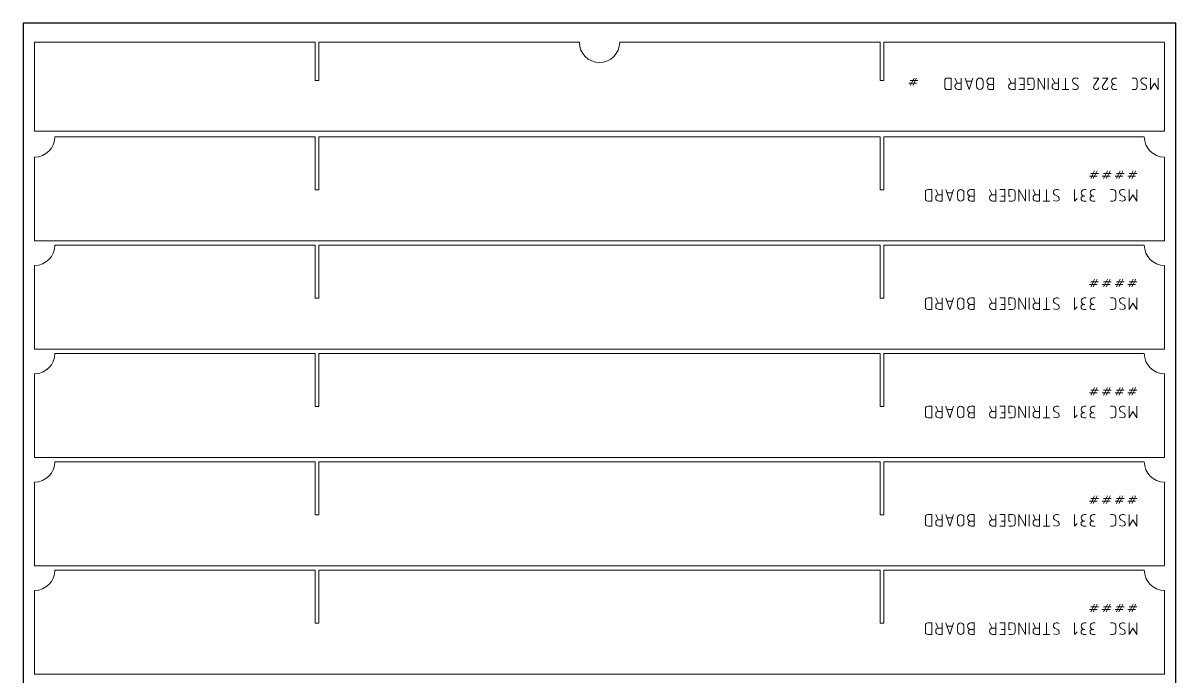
# Model space of a CAD drawing. Header units: millimetres. Extents: x 352 to 5752, y 371 to 2371.
# Drawn here: x 352 to 1352, y 1804 to 2371 of the extents above; entities that cross this region are included whole.
import ezdxf

# ---------------------------------------------------------------- set-up
doc = ezdxf.new("R2010")
doc.units = ezdxf.units.MM
doc.layers.add('IV_MARK_SURFACE', color=2, linetype='Continuous', lineweight=5)
doc.layers.add('IV_OUTER_PROFILE', color=7, linetype='Continuous', lineweight=5)

msp = doc.modelspace()

# ---------------------------------------------------------------- linework, layer by layer
msp.add_lwpolyline([(352.5, 371.2), (1352.5, 371.2), (1352.5, 2371.2), (352.5, 2371.2)], close=True)
at = {"layer": 'IV_MARK_SURFACE'}
for p, q in [((1122, 2321.3), (1124.2, 2321.3)), ((1123.1, 2319.1), (1124.2, 2321.3)), ((1124.2, 2321.3), (1125.3, 2323.5)), ((1124.2, 2321.3), (1126.4, 2321.3)), ((1126.4, 2321.3), (1125.3, 2319.1)), ((1127.5, 2323.5), (1126.4, 2321.3)), ((1126.4, 2321.3), (1128.6, 2321.3)), ((1151.9, 2321.3), (1151.9, 2315.7)), ((1157.5, 2323.5), (1154.1, 2323.5)), ((1157.5, 2313.5), (1157.5, 2323.5)), ((1163, 2319.1), (1160.8, 2323.5)), ((1166.3, 2323.5), (1166.3, 2319.1)), ((1169.7, 2323.5), (1173, 2313.5)), ((1175.2, 2320.7), (1170.8, 2320.7)), ((1173, 2313.5), (1176.3, 2323.5)), ((1179.6, 2320.7), (1179.6, 2316.3)), ((1185.2, 2316.3), (1185.2, 2320.7)), ((1191.3, 2323.5), (1194.1, 2323.5)), ((1194.1, 2323.5), (1194.1, 2318)), ((1209.6, 2319.1), (1207.4, 2323.5)), ((1212.9, 2323.5), (1212.9, 2319.1)), ((1216.2, 2323.5), (1220.7, 2323.5)), ((1220.7, 2323.5), (1220.7, 2318)), ((1227.3, 2323.5), (1224, 2323.5)), ((1224, 2323.5), (1224, 2318)), ((1229.5, 2315.7), (1229.5, 2321.3)), ((1238.4, 2313.5), (1232.9, 2323.5)), ((1232.9, 2323.5), (1232.9, 2313.5)), ((1238.4, 2323.5), (1238.4, 2313.5)), ((1241.7, 2323.5), (1241.7, 2313.5)), ((1247.3, 2319.1), (1245.1, 2323.5)), ((1250.6, 2323.5), (1250.6, 2319.1)), ((1256.7, 2323.5), (1256.7, 2313.5)), ((1281.1, 2323.5), (1285.5, 2323.5)), ((1285.5, 2323.5), (1281.7, 2317.4)), ((1288.9, 2323.5), (1293.3, 2323.5)), ((1293.3, 2323.5), (1289.4, 2317.4)), ((1301.1, 2323.5), (1299.4, 2323.5)), ((1314.4, 2323.5), (1316.6, 2323.5)), ((1318.8, 2321.3), (1318.8, 2315.7)), ((1330.4, 2313.5), (1330.4, 2323.5)), ((1337.1, 2323.5), (1337.1, 2313.5)), ((1123.1, 2319.1), (1120.9, 2319.1)), ((1122, 2316.9), (1123.1, 2319.1)), ((1125.3, 2319.1), (1123.1, 2319.1)), ((1125.3, 2319.1), (1124.2, 2316.9)), ((1127.5, 2319.1), (1125.3, 2319.1)), ((1154.1, 2313.5), (1157.5, 2313.5)), ((1163.6, 2319.1), (1166.3, 2319.1)), ((1166.3, 2313.5), (1163.6, 2313.5)), ((1166.3, 2319.1), (1166.3, 2313.5)), ((1191.3, 2318), (1194.1, 2318)), ((1194.1, 2313.5), (1191.3, 2313.5)), ((1194.1, 2318), (1194.1, 2313.5)), ((1210.1, 2319.1), (1212.9, 2319.1)), ((1212.9, 2313.5), (1210.1, 2313.5)), ((1212.9, 2319.1), (1212.9, 2313.5)), ((1220.7, 2313.5), (1216.2, 2313.5)), ((1220.7, 2318), (1217.3, 2318)), ((1220.7, 2318), (1220.7, 2313.5)), ((1224, 2318), (1225.7, 2318)), ((1224, 2313.5), (1227.3, 2313.5)), ((1247.8, 2319.1), (1250.6, 2319.1)), ((1250.6, 2313.5), (1247.8, 2313.5)), ((1250.6, 2319.1), (1250.6, 2313.5)), ((1256.7, 2313.5), (1253.9, 2313.5)), ((1259.5, 2313.5), (1256.7, 2313.5)), ((1263.9, 2319.1), (1266.7, 2317.4)), ((1298.8, 2313.5), (1301.1, 2313.5)), ((1299.4, 2318), (1299.9, 2318)), ((1316.6, 2313.5), (1314.4, 2313.5)), ((1323.2, 2319.1), (1326, 2317.4)), ((1333.8, 2319.1), (1330.4, 2313.5)), ((1337.1, 2313.5), (1333.8, 2319.1)), ((1278.6, 2240.7), (1280.8, 2240.7)), ((1279.7, 2238.4), (1280.8, 2240.7)), ((1280.8, 2240.7), (1281.9, 2242.9)), ((1280.8, 2240.7), (1283, 2240.7)), ((1283, 2240.7), (1281.9, 2238.4)), ((1284.2, 2242.9), (1283, 2240.7)), ((1283, 2240.7), (1285.3, 2240.7)), ((1289.7, 2240.7), (1291.9, 2240.7)), ((1290.8, 2238.4), (1291.9, 2240.7)), ((1291.9, 2240.7), (1293, 2242.9)), ((1291.9, 2240.7), (1294.2, 2240.7)), ((1294.2, 2240.7), (1293, 2238.4)), ((1295.3, 2242.9), (1294.2, 2240.7)), ((1294.2, 2240.7), (1296.4, 2240.7)), ((1300.8, 2240.7), (1303, 2240.7)), ((1301.9, 2238.4), (1303, 2240.7)), ((1303, 2240.7), (1304.2, 2242.9)), ((1303, 2240.7), (1305.3, 2240.7)), ((1305.3, 2240.7), (1304.2, 2238.4)), ((1306.4, 2242.9), (1305.3, 2240.7)), ((1305.3, 2240.7), (1307.5, 2240.7)), ((1311.9, 2240.7), (1314.2, 2240.7)), ((1313, 2238.4), (1314.2, 2240.7)), ((1314.2, 2240.7), (1315.3, 2242.9)), ((1314.2, 2240.7), (1316.4, 2240.7)), ((1316.4, 2240.7), (1315.3, 2238.4)), ((1317.5, 2242.9), (1316.4, 2240.7)), ((1316.4, 2240.7), (1318.6, 2240.7)), ((1279.7, 2238.4), (1277.5, 2238.4)), ((1278.6, 2236.2), (1279.7, 2238.4)), ((1281.9, 2238.4), (1279.7, 2238.4)), ((1281.9, 2238.4), (1280.8, 2236.2)), ((1284.2, 2238.4), (1281.9, 2238.4)), ((1290.8, 2238.4), (1288.6, 2238.4)), ((1289.7, 2236.2), (1290.8, 2238.4)), ((1293, 2238.4), (1290.8, 2238.4)), ((1293, 2238.4), (1291.9, 2236.2)), ((1295.3, 2238.4), (1293, 2238.4)), ((1301.9, 2238.4), (1299.7, 2238.4)), ((1300.8, 2236.2), (1301.9, 2238.4)), ((1304.2, 2238.4), (1301.9, 2238.4)), ((1304.2, 2238.4), (1303, 2236.2)), ((1306.4, 2238.4), (1304.2, 2238.4)), ((1313, 2238.4), (1310.8, 2238.4)), ((1311.9, 2236.2), (1313, 2238.4)), ((1315.3, 2238.4), (1313, 2238.4)), ((1315.3, 2238.4), (1314.2, 2236.2)), ((1317.5, 2238.4), (1315.3, 2238.4)), ((1135.2, 2224.5), (1135.2, 2218.9)), ((1140.8, 2226.7), (1137.4, 2226.7)), ((1140.8, 2216.7), (1140.8, 2226.7)), ((1146.3, 2222.2), (1144.1, 2226.7)), ((1146.9, 2222.2), (1149.6, 2222.2)), ((1149.6, 2226.7), (1149.6, 2222.2)), ((1149.6, 2222.2), (1149.6, 2216.7)), ((1153, 2226.7), (1156.3, 2216.7)), ((1158.5, 2223.9), (1154.1, 2223.9)), ((1156.3, 2216.7), (1159.6, 2226.7)), ((1163, 2223.9), (1163, 2219.5)), ((1168.5, 2219.5), (1168.5, 2223.9)), ((1174.6, 2226.7), (1177.4, 2226.7)), ((1174.6, 2221.1), (1177.4, 2221.1)), ((1177.4, 2226.7), (1177.4, 2221.1)), ((1177.4, 2221.1), (1177.4, 2216.7)), ((1193, 2222.2), (1190.8, 2226.7)), ((1193.5, 2222.2), (1196.3, 2222.2)), ((1196.3, 2226.7), (1196.3, 2222.2)), ((1196.3, 2222.2), (1196.3, 2216.7)), ((1199.6, 2226.7), (1204.1, 2226.7)), ((1204.1, 2221.1), (1200.8, 2221.1)), ((1204.1, 2226.7), (1204.1, 2221.1)), ((1204.1, 2221.1), (1204.1, 2216.7)), ((1210.8, 2226.7), (1207.4, 2226.7)), ((1207.4, 2226.7), (1207.4, 2221.1)), ((1207.4, 2221.1), (1209.1, 2221.1)), ((1213, 2218.9), (1213, 2224.5)), ((1221.9, 2216.7), (1216.3, 2226.7)), ((1216.3, 2226.7), (1216.3, 2216.7)), ((1221.9, 2226.7), (1221.9, 2216.7)), ((1225.2, 2226.7), (1225.2, 2216.7)), ((1230.8, 2222.2), (1228.5, 2226.7)), ((1231.3, 2222.2), (1234.1, 2222.2)), ((1234.1, 2226.7), (1234.1, 2222.2)), ((1234.1, 2222.2), (1234.1, 2216.7)), ((1240.2, 2226.7), (1240.2, 2216.7)), ((1247.4, 2222.2), (1250.2, 2220.6)), ((1264.6, 2216.7), (1264.6, 2226.7)), ((1274.6, 2226.7), (1273, 2226.7)), ((1273, 2221.1), (1273.5, 2221.1)), ((1282.4, 2226.7), (1280.8, 2226.7)), ((1280.8, 2221.1), (1281.3, 2221.1)), ((1295.8, 2226.7), (1298, 2226.7)), ((1300.2, 2224.5), (1300.2, 2218.9)), ((1304.6, 2222.2), (1307.4, 2220.6)), ((1311.9, 2216.7), (1311.9, 2226.7)), ((1315.2, 2222.2), (1311.9, 2216.7)), ((1318.5, 2216.7), (1315.2, 2222.2)), ((1318.5, 2226.7), (1318.5, 2216.7)), ((1137.4, 2216.7), (1140.8, 2216.7)), ((1149.6, 2216.7), (1146.9, 2216.7)), ((1177.4, 2216.7), (1174.6, 2216.7)), ((1196.3, 2216.7), (1193.5, 2216.7)), ((1204.1, 2216.7), (1199.6, 2216.7)), ((1207.4, 2216.7), (1210.8, 2216.7)), ((1234.1, 2216.7), (1231.3, 2216.7)), ((1240.2, 2216.7), (1237.4, 2216.7)), ((1243, 2216.7), (1240.2, 2216.7)), ((1266.9, 2218.9), (1264.6, 2216.7)), ((1272.4, 2216.7), (1274.6, 2216.7)), ((1280.2, 2216.7), (1282.4, 2216.7)), ((1298, 2216.7), (1295.8, 2216.7)), ((1279.7, 2144.4), (1277.5, 2144.4)), ((1278.6, 2146.7), (1280.8, 2146.7)), ((1278.6, 2142.2), (1279.7, 2144.4)), ((1279.7, 2144.4), (1280.8, 2146.7)), ((1281.9, 2144.4), (1279.7, 2144.4)), ((1280.8, 2146.7), (1281.9, 2148.9)), ((1280.8, 2146.7), (1283, 2146.7)), ((1281.9, 2144.4), (1280.8, 2142.2)), ((1283, 2146.7), (1281.9, 2144.4)), ((1284.2, 2144.4), (1281.9, 2144.4)), ((1284.2, 2148.9), (1283, 2146.7)), ((1283, 2146.7), (1285.3, 2146.7)), ((1290.8, 2144.4), (1288.6, 2144.4)), ((1289.7, 2146.7), (1291.9, 2146.7)), ((1289.7, 2142.2), (1290.8, 2144.4)), ((1290.8, 2144.4), (1291.9, 2146.7)), ((1293, 2144.4), (1290.8, 2144.4)), ((1291.9, 2146.7), (1293, 2148.9)), ((1291.9, 2146.7), (1294.2, 2146.7)), ((1293, 2144.4), (1291.9, 2142.2)), ((1294.2, 2146.7), (1293, 2144.4)), ((1295.3, 2144.4), (1293, 2144.4)), ((1295.3, 2148.9), (1294.2, 2146.7)), ((1294.2, 2146.7), (1296.4, 2146.7)), ((1301.9, 2144.4), (1299.7, 2144.4)), ((1300.8, 2146.7), (1303, 2146.7)), ((1300.8, 2142.2), (1301.9, 2144.4)), ((1301.9, 2144.4), (1303, 2146.7)), ((1304.2, 2144.4), (1301.9, 2144.4)), ((1303, 2146.7), (1304.2, 2148.9)), ((1303, 2146.7), (1305.3, 2146.7)), ((1304.2, 2144.4), (1303, 2142.2)), ((1305.3, 2146.7), (1304.2, 2144.4)), ((1306.4, 2144.4), (1304.2, 2144.4)), ((1306.4, 2148.9), (1305.3, 2146.7)), ((1305.3, 2146.7), (1307.5, 2146.7)), ((1313, 2144.4), (1310.8, 2144.4)), ((1311.9, 2146.7), (1314.2, 2146.7)), ((1311.9, 2142.2), (1313, 2144.4)), ((1313, 2144.4), (1314.2, 2146.7)), ((1315.3, 2144.4), (1313, 2144.4)), ((1314.2, 2146.7), (1315.3, 2148.9)), ((1314.2, 2146.7), (1316.4, 2146.7)), ((1315.3, 2144.4), (1314.2, 2142.2)), ((1316.4, 2146.7), (1315.3, 2144.4)), ((1317.5, 2144.4), (1315.3, 2144.4)), ((1317.5, 2148.9), (1316.4, 2146.7)), ((1316.4, 2146.7), (1318.6, 2146.7)), ((1135.2, 2130.5), (1135.2, 2124.9)), ((1140.8, 2132.7), (1137.4, 2132.7)), ((1140.8, 2122.7), (1140.8, 2132.7)), ((1146.3, 2128.2), (1144.1, 2132.7)), ((1149.6, 2132.7), (1149.6, 2128.2)), ((1153, 2132.7), (1156.3, 2122.7)), ((1156.3, 2122.7), (1159.6, 2132.7)), ((1174.6, 2132.7), (1177.4, 2132.7)), ((1177.4, 2132.7), (1177.4, 2127.1)), ((1193, 2128.2), (1190.8, 2132.7)), ((1196.3, 2132.7), (1196.3, 2128.2)), ((1199.6, 2132.7), (1204.1, 2132.7)), ((1204.1, 2132.7), (1204.1, 2127.1)), ((1210.8, 2132.7), (1207.4, 2132.7)), ((1207.4, 2132.7), (1207.4, 2127.1)), ((1213, 2124.9), (1213, 2130.5)), ((1221.9, 2122.7), (1216.3, 2132.7)), ((1216.3, 2132.7), (1216.3, 2122.7)), ((1221.9, 2132.7), (1221.9, 2122.7)), ((1225.2, 2132.7), (1225.2, 2122.7)), ((1230.8, 2128.2), (1228.5, 2132.7)), ((1234.1, 2132.7), (1234.1, 2128.2)), ((1240.2, 2132.7), (1240.2, 2122.7)), ((1264.6, 2122.7), (1264.6, 2132.7)), ((1274.6, 2132.7), (1273, 2132.7)), ((1282.4, 2132.7), (1280.8, 2132.7)), ((1295.8, 2132.7), (1298, 2132.7)), ((1300.2, 2130.5), (1300.2, 2124.9)), ((1311.9, 2122.7), (1311.9, 2132.7)), ((1318.5, 2132.7), (1318.5, 2122.7)), ((1137.4, 2122.7), (1140.8, 2122.7)), ((1146.9, 2128.2), (1149.6, 2128.2)), ((1149.6, 2122.7), (1146.9, 2122.7)), ((1149.6, 2128.2), (1149.6, 2122.7)), ((1158.5, 2129.9), (1154.1, 2129.9)), ((1163, 2129.9), (1163, 2125.5)), ((1168.5, 2125.5), (1168.5, 2129.9)), ((1174.6, 2127.1), (1177.4, 2127.1)), ((1177.4, 2122.7), (1174.6, 2122.7)), ((1177.4, 2127.1), (1177.4, 2122.7)), ((1193.5, 2128.2), (1196.3, 2128.2)), ((1196.3, 2122.7), (1193.5, 2122.7)), ((1196.3, 2128.2), (1196.3, 2122.7)), ((1204.1, 2122.7), (1199.6, 2122.7)), ((1204.1, 2127.1), (1200.8, 2127.1)), ((1204.1, 2127.1), (1204.1, 2122.7)), ((1207.4, 2127.1), (1209.1, 2127.1)), ((1207.4, 2122.7), (1210.8, 2122.7)), ((1231.3, 2128.2), (1234.1, 2128.2)), ((1234.1, 2122.7), (1231.3, 2122.7)), ((1234.1, 2128.2), (1234.1, 2122.7)), ((1240.2, 2122.7), (1237.4, 2122.7)), ((1243, 2122.7), (1240.2, 2122.7)), ((1247.4, 2128.2), (1250.2, 2126.6)), ((1266.9, 2124.9), (1264.6, 2122.7)), ((1272.4, 2122.7), (1274.6, 2122.7)), ((1273, 2127.1), (1273.5, 2127.1)), ((1280.2, 2122.7), (1282.4, 2122.7)), ((1280.8, 2127.1), (1281.3, 2127.1)), ((1298, 2122.7), (1295.8, 2122.7)), ((1304.6, 2128.2), (1307.4, 2126.6)), ((1315.2, 2128.2), (1311.9, 2122.7)), ((1318.5, 2122.7), (1315.2, 2128.2)), ((1279.7, 2050.4), (1277.5, 2050.4)), ((1278.6, 2052.7), (1280.8, 2052.7)), ((1278.6, 2048.2), (1279.7, 2050.4)), ((1279.7, 2050.4), (1280.8, 2052.7)), ((1281.9, 2050.4), (1279.7, 2050.4)), ((1280.8, 2052.7), (1281.9, 2054.9)), ((1280.8, 2052.7), (1283, 2052.7)), ((1281.9, 2050.4), (1280.8, 2048.2)), ((1283, 2052.7), (1281.9, 2050.4)), ((1284.2, 2050.4), (1281.9, 2050.4)), ((1284.2, 2054.9), (1283, 2052.7)), ((1283, 2052.7), (1285.3, 2052.7)), ((1290.8, 2050.4), (1288.6, 2050.4)), ((1289.7, 2052.7), (1291.9, 2052.7)), ((1289.7, 2048.2), (1290.8, 2050.4)), ((1290.8, 2050.4), (1291.9, 2052.7)), ((1293, 2050.4), (1290.8, 2050.4)), ((1291.9, 2052.7), (1293, 2054.9)), ((1291.9, 2052.7), (1294.2, 2052.7)), ((1293, 2050.4), (1291.9, 2048.2)), ((1294.2, 2052.7), (1293, 2050.4)), ((1295.3, 2050.4), (1293, 2050.4)), ((1295.3, 2054.9), (1294.2, 2052.7)), ((1294.2, 2052.7), (1296.4, 2052.7)), ((1301.9, 2050.4), (1299.7, 2050.4)), ((1300.8, 2052.7), (1303, 2052.7)), ((1300.8, 2048.2), (1301.9, 2050.4)), ((1301.9, 2050.4), (1303, 2052.7)), ((1304.2, 2050.4), (1301.9, 2050.4)), ((1303, 2052.7), (1304.2, 2054.9)), ((1303, 2052.7), (1305.3, 2052.7)), ((1304.2, 2050.4), (1303, 2048.2)), ((1305.3, 2052.7), (1304.2, 2050.4)), ((1306.4, 2050.4), (1304.2, 2050.4)), ((1306.4, 2054.9), (1305.3, 2052.7)), ((1305.3, 2052.7), (1307.5, 2052.7)), ((1313, 2050.4), (1310.8, 2050.4)), ((1311.9, 2052.7), (1314.2, 2052.7)), ((1311.9, 2048.2), (1313, 2050.4)), ((1313, 2050.4), (1314.2, 2052.7)), ((1315.3, 2050.4), (1313, 2050.4)), ((1314.2, 2052.7), (1315.3, 2054.9)), ((1314.2, 2052.7), (1316.4, 2052.7)), ((1315.3, 2050.4), (1314.2, 2048.2)), ((1316.4, 2052.7), (1315.3, 2050.4)), ((1317.5, 2050.4), (1315.3, 2050.4)), ((1317.5, 2054.9), (1316.4, 2052.7)), ((1316.4, 2052.7), (1318.6, 2052.7)), ((1135.2, 2036.5), (1135.2, 2030.9)), ((1140.8, 2038.7), (1137.4, 2038.7)), ((1140.8, 2028.7), (1140.8, 2038.7)), ((1146.3, 2034.2), (1144.1, 2038.7)), ((1146.9, 2034.2), (1149.6, 2034.2)), ((1149.6, 2038.7), (1149.6, 2034.2)), ((1149.6, 2034.2), (1149.6, 2028.7)), ((1153, 2038.7), (1156.3, 2028.7)), ((1158.5, 2035.9), (1154.1, 2035.9)), ((1156.3, 2028.7), (1159.6, 2038.7)), ((1163, 2035.9), (1163, 2031.5)), ((1168.5, 2031.5), (1168.5, 2035.9)), ((1174.6, 2038.7), (1177.4, 2038.7)), ((1174.6, 2033.1), (1177.4, 2033.1)), ((1177.4, 2038.7), (1177.4, 2033.1)), ((1177.4, 2033.1), (1177.4, 2028.7)), ((1193, 2034.2), (1190.8, 2038.7)), ((1193.5, 2034.2), (1196.3, 2034.2)), ((1196.3, 2038.7), (1196.3, 2034.2)), ((1196.3, 2034.2), (1196.3, 2028.7)), ((1199.6, 2038.7), (1204.1, 2038.7)), ((1204.1, 2033.1), (1200.8, 2033.1)), ((1204.1, 2038.7), (1204.1, 2033.1)), ((1204.1, 2033.1), (1204.1, 2028.7)), ((1210.8, 2038.7), (1207.4, 2038.7)), ((1207.4, 2038.7), (1207.4, 2033.1)), ((1207.4, 2033.1), (1209.1, 2033.1)), ((1213, 2030.9), (1213, 2036.5)), ((1221.9, 2028.7), (1216.3, 2038.7)), ((1216.3, 2038.7), (1216.3, 2028.7)), ((1221.9, 2038.7), (1221.9, 2028.7)), ((1225.2, 2038.7), (1225.2, 2028.7)), ((1230.8, 2034.2), (1228.5, 2038.7)), ((1231.3, 2034.2), (1234.1, 2034.2)), ((1234.1, 2038.7), (1234.1, 2034.2)), ((1234.1, 2034.2), (1234.1, 2028.7)), ((1240.2, 2038.7), (1240.2, 2028.7)), ((1247.4, 2034.2), (1250.2, 2032.6)), ((1264.6, 2028.7), (1264.6, 2038.7)), ((1266.9, 2030.9), (1264.6, 2028.7)), ((1274.6, 2038.7), (1273, 2038.7)), ((1273, 2033.1), (1273.5, 2033.1)), ((1282.4, 2038.7), (1280.8, 2038.7)), ((1280.8, 2033.1), (1281.3, 2033.1)), ((1295.8, 2038.7), (1298, 2038.7)), ((1300.2, 2036.5), (1300.2, 2030.9)), ((1304.6, 2034.2), (1307.4, 2032.6)), ((1311.9, 2028.7), (1311.9, 2038.7)), ((1315.2, 2034.2), (1311.9, 2028.7)), ((1318.5, 2028.7), (1315.2, 2034.2)), ((1318.5, 2038.7), (1318.5, 2028.7)), ((1137.4, 2028.7), (1140.8, 2028.7)), ((1149.6, 2028.7), (1146.9, 2028.7)), ((1177.4, 2028.7), (1174.6, 2028.7)), ((1196.3, 2028.7), (1193.5, 2028.7)), ((1204.1, 2028.7), (1199.6, 2028.7)), ((1207.4, 2028.7), (1210.8, 2028.7)), ((1234.1, 2028.7), (1231.3, 2028.7)), ((1240.2, 2028.7), (1237.4, 2028.7)), ((1243, 2028.7), (1240.2, 2028.7)), ((1272.4, 2028.7), (1274.6, 2028.7)), ((1280.2, 2028.7), (1282.4, 2028.7)), ((1298, 2028.7), (1295.8, 2028.7)), ((1280.8, 1958.7), (1281.9, 1960.9)), ((1284.2, 1960.9), (1283, 1958.7)), ((1291.9, 1958.7), (1293, 1960.9)), ((1295.3, 1960.9), (1294.2, 1958.7)), ((1303, 1958.7), (1304.2, 1960.9)), ((1306.4, 1960.9), (1305.3, 1958.7)), ((1314.2, 1958.7), (1315.3, 1960.9)), ((1317.5, 1960.9), (1316.4, 1958.7)), ((1279.7, 1956.4), (1277.5, 1956.4)), ((1278.6, 1958.7), (1280.8, 1958.7)), ((1278.6, 1954.2), (1279.7, 1956.4)), ((1279.7, 1956.4), (1280.8, 1958.7)), ((1281.9, 1956.4), (1279.7, 1956.4)), ((1280.8, 1958.7), (1283, 1958.7)), ((1281.9, 1956.4), (1280.8, 1954.2)), ((1283, 1958.7), (1281.9, 1956.4)), ((1284.2, 1956.4), (1281.9, 1956.4)), ((1283, 1958.7), (1285.3, 1958.7)), ((1290.8, 1956.4), (1288.6, 1956.4)), ((1289.7, 1958.7), (1291.9, 1958.7)), ((1289.7, 1954.2), (1290.8, 1956.4)), ((1290.8, 1956.4), (1291.9, 1958.7)), ((1293, 1956.4), (1290.8, 1956.4)), ((1291.9, 1958.7), (1294.2, 1958.7)), ((1293, 1956.4), (1291.9, 1954.2)), ((1294.2, 1958.7), (1293, 1956.4)), ((1295.3, 1956.4), (1293, 1956.4)), ((1294.2, 1958.7), (1296.4, 1958.7)), ((1301.9, 1956.4), (1299.7, 1956.4)), ((1300.8, 1958.7), (1303, 1958.7)), ((1300.8, 1954.2), (1301.9, 1956.4)), ((1301.9, 1956.4), (1303, 1958.7)), ((1304.2, 1956.4), (1301.9, 1956.4)), ((1303, 1958.7), (1305.3, 1958.7)), ((1304.2, 1956.4), (1303, 1954.2)), ((1305.3, 1958.7), (1304.2, 1956.4)), ((1306.4, 1956.4), (1304.2, 1956.4)), ((1305.3, 1958.7), (1307.5, 1958.7)), ((1313, 1956.4), (1310.8, 1956.4)), ((1311.9, 1958.7), (1314.2, 1958.7)), ((1311.9, 1954.2), (1313, 1956.4)), ((1313, 1956.4), (1314.2, 1958.7)), ((1315.3, 1956.4), (1313, 1956.4)), ((1314.2, 1958.7), (1316.4, 1958.7)), ((1315.3, 1956.4), (1314.2, 1954.2)), ((1316.4, 1958.7), (1315.3, 1956.4)), ((1317.5, 1956.4), (1315.3, 1956.4)), ((1316.4, 1958.7), (1318.6, 1958.7)), ((1135.2, 1942.5), (1135.2, 1936.9)), ((1140.8, 1944.7), (1137.4, 1944.7)), ((1140.8, 1934.7), (1140.8, 1944.7)), ((1146.3, 1940.2), (1144.1, 1944.7)), ((1146.9, 1940.2), (1149.6, 1940.2)), ((1149.6, 1944.7), (1149.6, 1940.2)), ((1149.6, 1940.2), (1149.6, 1934.7)), ((1153, 1944.7), (1156.3, 1934.7)), ((1158.5, 1941.9), (1154.1, 1941.9)), ((1156.3, 1934.7), (1159.6, 1944.7)), ((1163, 1941.9), (1163, 1937.5)), ((1168.5, 1937.5), (1168.5, 1941.9)), ((1174.6, 1944.7), (1177.4, 1944.7)), ((1177.4, 1944.7), (1177.4, 1939.1)), ((1193, 1940.2), (1190.8, 1944.7)), ((1193.5, 1940.2), (1196.3, 1940.2)), ((1196.3, 1944.7), (1196.3, 1940.2)), ((1196.3, 1940.2), (1196.3, 1934.7)), ((1199.6, 1944.7), (1204.1, 1944.7)), ((1204.1, 1944.7), (1204.1, 1939.1)), ((1210.8, 1944.7), (1207.4, 1944.7)), ((1207.4, 1944.7), (1207.4, 1939.1)), ((1213, 1936.9), (1213, 1942.5)), ((1221.9, 1934.7), (1216.3, 1944.7)), ((1216.3, 1944.7), (1216.3, 1934.7)), ((1221.9, 1944.7), (1221.9, 1934.7)), ((1225.2, 1944.7), (1225.2, 1934.7)), ((1230.8, 1940.2), (1228.5, 1944.7)), ((1231.3, 1940.2), (1234.1, 1940.2)), ((1234.1, 1944.7), (1234.1, 1940.2)), ((1234.1, 1940.2), (1234.1, 1934.7)), ((1240.2, 1944.7), (1240.2, 1934.7)), ((1247.4, 1940.2), (1250.2, 1938.6)), ((1264.6, 1934.7), (1264.6, 1944.7)), ((1274.6, 1944.7), (1273, 1944.7)), ((1282.4, 1944.7), (1280.8, 1944.7)), ((1295.8, 1944.7), (1298, 1944.7)), ((1300.2, 1942.5), (1300.2, 1936.9)), ((1304.6, 1940.2), (1307.4, 1938.6)), ((1311.9, 1934.7), (1311.9, 1944.7)), ((1315.2, 1940.2), (1311.9, 1934.7)), ((1318.5, 1934.7), (1315.2, 1940.2)), ((1318.5, 1944.7), (1318.5, 1934.7)), ((1137.4, 1934.7), (1140.8, 1934.7)), ((1149.6, 1934.7), (1146.9, 1934.7)), ((1174.6, 1939.1), (1177.4, 1939.1)), ((1177.4, 1934.7), (1174.6, 1934.7)), ((1177.4, 1939.1), (1177.4, 1934.7)), ((1196.3, 1934.7), (1193.5, 1934.7)), ((1204.1, 1934.7), (1199.6, 1934.7)), ((1204.1, 1939.1), (1200.8, 1939.1)), ((1204.1, 1939.1), (1204.1, 1934.7)), ((1207.4, 1939.1), (1209.1, 1939.1)), ((1207.4, 1934.7), (1210.8, 1934.7)), ((1234.1, 1934.7), (1231.3, 1934.7)), ((1240.2, 1934.7), (1237.4, 1934.7)), ((1243, 1934.7), (1240.2, 1934.7)), ((1266.9, 1936.9), (1264.6, 1934.7)), ((1272.4, 1934.7), (1274.6, 1934.7)), ((1273, 1939.1), (1273.5, 1939.1)), ((1280.2, 1934.7), (1282.4, 1934.7)), ((1280.8, 1939.1), (1281.3, 1939.1)), ((1298, 1934.7), (1295.8, 1934.7)), ((1279.7, 1862.4), (1277.5, 1862.4)), ((1278.6, 1864.7), (1280.8, 1864.7)), ((1278.6, 1860.2), (1279.7, 1862.4)), ((1279.7, 1862.4), (1280.8, 1864.7)), ((1281.9, 1862.4), (1279.7, 1862.4)), ((1280.8, 1864.7), (1281.9, 1866.9)), ((1280.8, 1864.7), (1283, 1864.7)), ((1281.9, 1862.4), (1280.8, 1860.2)), ((1283, 1864.7), (1281.9, 1862.4)), ((1284.2, 1862.4), (1281.9, 1862.4)), ((1284.2, 1866.9), (1283, 1864.7)), ((1283, 1864.7), (1285.3, 1864.7)), ((1290.8, 1862.4), (1288.6, 1862.4)), ((1289.7, 1864.7), (1291.9, 1864.7)), ((1289.7, 1860.2), (1290.8, 1862.4)), ((1290.8, 1862.4), (1291.9, 1864.7)), ((1293, 1862.4), (1290.8, 1862.4)), ((1291.9, 1864.7), (1293, 1866.9)), ((1291.9, 1864.7), (1294.2, 1864.7)), ((1293, 1862.4), (1291.9, 1860.2)), ((1294.2, 1864.7), (1293, 1862.4)), ((1295.3, 1862.4), (1293, 1862.4)), ((1295.3, 1866.9), (1294.2, 1864.7)), ((1294.2, 1864.7), (1296.4, 1864.7)), ((1301.9, 1862.4), (1299.7, 1862.4)), ((1300.8, 1864.7), (1303, 1864.7)), ((1300.8, 1860.2), (1301.9, 1862.4)), ((1301.9, 1862.4), (1303, 1864.7)), ((1304.2, 1862.4), (1301.9, 1862.4)), ((1303, 1864.7), (1304.2, 1866.9)), ((1303, 1864.7), (1305.3, 1864.7)), ((1304.2, 1862.4), (1303, 1860.2)), ((1305.3, 1864.7), (1304.2, 1862.4)), ((1306.4, 1862.4), (1304.2, 1862.4)), ((1306.4, 1866.9), (1305.3, 1864.7)), ((1305.3, 1864.7), (1307.5, 1864.7)), ((1313, 1862.4), (1310.8, 1862.4)), ((1311.9, 1864.7), (1314.2, 1864.7)), ((1311.9, 1860.2), (1313, 1862.4)), ((1313, 1862.4), (1314.2, 1864.7)), ((1315.3, 1862.4), (1313, 1862.4)), ((1314.2, 1864.7), (1315.3, 1866.9)), ((1314.2, 1864.7), (1316.4, 1864.7)), ((1315.3, 1862.4), (1314.2, 1860.2)), ((1316.4, 1864.7), (1315.3, 1862.4)), ((1317.5, 1862.4), (1315.3, 1862.4)), ((1317.5, 1866.9), (1316.4, 1864.7)), ((1316.4, 1864.7), (1318.6, 1864.7)), ((1140.8, 1850.7), (1137.4, 1850.7)), ((1140.8, 1840.7), (1140.8, 1850.7)), ((1146.3, 1846.2), (1144.1, 1850.7)), ((1149.6, 1850.7), (1149.6, 1846.2)), ((1153, 1850.7), (1156.3, 1840.7)), ((1156.3, 1840.7), (1159.6, 1850.7)), ((1174.6, 1850.7), (1177.4, 1850.7)), ((1177.4, 1850.7), (1177.4, 1845.1)), ((1193, 1846.2), (1190.8, 1850.7)), ((1196.3, 1850.7), (1196.3, 1846.2)), ((1199.6, 1850.7), (1204.1, 1850.7)), ((1204.1, 1850.7), (1204.1, 1845.1)), ((1210.8, 1850.7), (1207.4, 1850.7)), ((1207.4, 1850.7), (1207.4, 1845.1)), ((1221.9, 1840.7), (1216.3, 1850.7)), ((1216.3, 1850.7), (1216.3, 1840.7)), ((1221.9, 1850.7), (1221.9, 1840.7)), ((1225.2, 1850.7), (1225.2, 1840.7)), ((1230.8, 1846.2), (1228.5, 1850.7)), ((1234.1, 1850.7), (1234.1, 1846.2)), ((1240.2, 1850.7), (1240.2, 1840.7)), ((1264.6, 1840.7), (1264.6, 1850.7)), ((1274.6, 1850.7), (1273, 1850.7)), ((1282.4, 1850.7), (1280.8, 1850.7)), ((1295.8, 1850.7), (1298, 1850.7)), ((1311.9, 1840.7), (1311.9, 1850.7)), ((1318.5, 1850.7), (1318.5, 1840.7)), ((1135.2, 1848.5), (1135.2, 1842.9)), ((1137.4, 1840.7), (1140.8, 1840.7)), ((1146.9, 1846.2), (1149.6, 1846.2)), ((1149.6, 1840.7), (1146.9, 1840.7)), ((1149.6, 1846.2), (1149.6, 1840.7)), ((1158.5, 1847.9), (1154.1, 1847.9)), ((1163, 1847.9), (1163, 1843.5)), ((1168.5, 1843.5), (1168.5, 1847.9)), ((1174.6, 1845.1), (1177.4, 1845.1)), ((1177.4, 1840.7), (1174.6, 1840.7)), ((1177.4, 1845.1), (1177.4, 1840.7)), ((1193.5, 1846.2), (1196.3, 1846.2)), ((1196.3, 1840.7), (1193.5, 1840.7)), ((1196.3, 1846.2), (1196.3, 1840.7)), ((1204.1, 1840.7), (1199.6, 1840.7)), ((1204.1, 1845.1), (1200.8, 1845.1)), ((1204.1, 1845.1), (1204.1, 1840.7)), ((1207.4, 1845.1), (1209.1, 1845.1)), ((1207.4, 1840.7), (1210.8, 1840.7)), ((1213, 1842.9), (1213, 1848.5)), ((1231.3, 1846.2), (1234.1, 1846.2)), ((1234.1, 1840.7), (1231.3, 1840.7)), ((1234.1, 1846.2), (1234.1, 1840.7)), ((1240.2, 1840.7), (1237.4, 1840.7)), ((1243, 1840.7), (1240.2, 1840.7)), ((1247.4, 1846.2), (1250.2, 1844.6)), ((1266.9, 1842.9), (1264.6, 1840.7)), ((1272.4, 1840.7), (1274.6, 1840.7)), ((1273, 1845.1), (1273.5, 1845.1)), ((1280.2, 1840.7), (1282.4, 1840.7)), ((1280.8, 1845.1), (1281.3, 1845.1)), ((1298, 1840.7), (1295.8, 1840.7)), ((1300.2, 1848.5), (1300.2, 1842.9)), ((1304.6, 1846.2), (1307.4, 1844.6)), ((1315.2, 1846.2), (1311.9, 1840.7)), ((1318.5, 1840.7), (1315.2, 1846.2))]:
    msp.add_line(p, q, dxfattribs=at)
for centre, radius, start, end in [((1154.1, 2321.3), 2.22, 90, 180), ((1182.4, 2320.7), 2.77, 0, 180), ((1191.3, 2320.7), 2.77, 90, 270), ((1227.3, 2321.3), 2.22, 0, 90), ((1265.1, 2321.1), 2.38, 92.3685, 239.559), ((1265.7, 2319.8), 3.73, 56.4174, 100.9627), ((1299.4, 2320.7), 2.77, 90, 270), ((1316.6, 2321.3), 2.22, 0, 90), ((1324.4, 2321.1), 2.38, 92.3685, 239.559), ((1325.1, 2319.8), 3.73, 56.4174, 100.9627), ((1154.1, 2315.7), 2.22, 180, 270), ((1163.6, 2316.3), 2.77, 90, 270), ((1182.4, 2316.3), 2.77, 180, 0), ((1191.3, 2315.7), 2.22, 90, 270), ((1210.1, 2316.3), 2.77, 90, 270), ((1227.3, 2315.7), 2.22, 270, 0), ((1247.8, 2316.3), 2.77, 90, 270), ((1265, 2318.2), 4.68, 241.7153, 298.2847), ((1265.6, 2315.5), 2.21, 319.6263, 59.2984), ((1284.1, 2315.6), 3.02, 143.6911, 188.2364), ((1283.3, 2315.8), 2.31, 196.4047, 343.5953), ((1291.8, 2315.6), 3.02, 143.6911, 188.2364), ((1291.1, 2315.8), 2.31, 196.4047, 343.5953), ((1298.8, 2315.7), 2.22, 90, 270), ((1316.6, 2315.7), 2.22, 270, 0), ((1324.3, 2318.2), 4.68, 241.7153, 298.2847), ((1324.9, 2315.5), 2.21, 319.6263, 59.2984), ((1137.4, 2224.5), 2.22, 90, 180), ((1146.9, 2219.5), 2.78, 90, 270), ((1165.8, 2223.9), 2.78, 0, 180), ((1174.6, 2223.9), 2.78, 90, 270), ((1174.6, 2218.9), 2.22, 90, 270), ((1193.5, 2219.5), 2.78, 90, 270), ((1210.8, 2224.5), 2.22, 0, 90), ((1231.3, 2219.5), 2.78, 90, 270), ((1248.6, 2224.3), 2.39, 92.3685, 239.559), ((1249.2, 2223), 3.74, 56.4174, 100.9627), ((1249.1, 2218.7), 2.21, 319.6263, 59.2984), ((1273, 2223.9), 2.78, 90, 270), ((1272.4, 2218.9), 2.22, 90, 270), ((1280.8, 2223.9), 2.78, 90, 270), ((1280.2, 2218.9), 2.22, 90, 270), ((1298, 2224.5), 2.22, 0, 90), ((1305.9, 2224.3), 2.39, 92.3685, 239.559), ((1306.5, 2223), 3.74, 56.4174, 100.9627), ((1306.3, 2218.7), 2.21, 319.6263, 59.2984), ((1137.4, 2218.9), 2.22, 180, 270), ((1165.8, 2219.5), 2.78, 180, 0), ((1210.8, 2218.9), 2.22, 270, 0), ((1248.5, 2221.4), 4.69, 241.7153, 298.2847), ((1298, 2218.9), 2.22, 270, 0), ((1305.8, 2221.4), 4.69, 241.7153, 298.2847), ((1137.4, 2130.5), 2.22, 90, 180), ((1165.8, 2129.9), 2.78, 0, 180), ((1174.6, 2129.9), 2.78, 90, 270), ((1210.8, 2130.5), 2.22, 0, 90), ((1248.6, 2130.3), 2.39, 92.3685, 239.559), ((1249.2, 2129), 3.74, 56.4174, 100.9627), ((1273, 2129.9), 2.78, 90, 270), ((1280.8, 2129.9), 2.78, 90, 270), ((1298, 2130.5), 2.22, 0, 90), ((1305.9, 2130.3), 2.39, 92.3685, 239.559), ((1306.5, 2129), 3.74, 56.4174, 100.9627), ((1137.4, 2124.9), 2.22, 180, 270), ((1146.9, 2125.5), 2.78, 90, 270), ((1165.8, 2125.5), 2.78, 180, 0), ((1174.6, 2124.9), 2.22, 90, 270), ((1193.5, 2125.5), 2.78, 90, 270), ((1210.8, 2124.9), 2.22, 270, 0), ((1231.3, 2125.5), 2.78, 90, 270), ((1248.5, 2127.4), 4.69, 241.7153, 298.2847), ((1249.1, 2124.7), 2.21, 319.6263, 59.2984), ((1272.4, 2124.9), 2.22, 90, 270), ((1280.2, 2124.9), 2.22, 90, 270), ((1298, 2124.9), 2.22, 270, 0), ((1305.8, 2127.4), 4.69, 241.7153, 298.2847), ((1306.3, 2124.7), 2.21, 319.6263, 59.2984), ((1137.4, 2036.5), 2.22, 90, 180), ((1137.4, 2030.9), 2.22, 180, 270), ((1146.9, 2031.5), 2.78, 90, 270), ((1165.8, 2035.9), 2.78, 0, 180), ((1165.8, 2031.5), 2.78, 180, 0), ((1174.6, 2035.9), 2.78, 90, 270), ((1174.6, 2030.9), 2.22, 90, 270), ((1193.5, 2031.5), 2.78, 90, 270), ((1210.8, 2036.5), 2.22, 0, 90), ((1210.8, 2030.9), 2.22, 270, 0), ((1231.3, 2031.5), 2.78, 90, 270), ((1248.6, 2036.3), 2.39, 92.3685, 239.559), ((1249.2, 2035), 3.74, 56.4174, 100.9627), ((1249.1, 2030.7), 2.21, 319.6263, 59.2984), ((1273, 2035.9), 2.78, 90, 270), ((1272.4, 2030.9), 2.22, 90, 270), ((1280.8, 2035.9), 2.78, 90, 270), ((1280.2, 2030.9), 2.22, 90, 270), ((1298, 2036.5), 2.22, 0, 90), ((1298, 2030.9), 2.22, 270, 0), ((1305.9, 2036.3), 2.39, 92.3685, 239.559), ((1306.5, 2035), 3.74, 56.4174, 100.9627), ((1306.3, 2030.7), 2.21, 319.6263, 59.2984), ((1248.5, 2033.4), 4.69, 241.7153, 298.2847), ((1305.8, 2033.4), 4.69, 241.7153, 298.2847), ((1137.4, 1942.5), 2.22, 90, 180), ((1146.9, 1937.5), 2.78, 90, 270), ((1165.8, 1941.9), 2.78, 0, 180), ((1174.6, 1941.9), 2.78, 90, 270), ((1193.5, 1937.5), 2.78, 90, 270), ((1210.8, 1942.5), 2.22, 0, 90), ((1231.3, 1937.5), 2.78, 90, 270), ((1248.6, 1942.3), 2.39, 92.3685, 239.559), ((1249.2, 1941), 3.74, 56.4174, 100.9627), ((1273, 1941.9), 2.78, 90, 270), ((1280.8, 1941.9), 2.78, 90, 270), ((1298, 1942.5), 2.22, 0, 90), ((1305.9, 1942.3), 2.39, 92.3685, 239.559), ((1306.5, 1941), 3.74, 56.4174, 100.9627), ((1137.4, 1936.9), 2.22, 180, 270), ((1165.8, 1937.5), 2.78, 180, 0), ((1174.6, 1936.9), 2.22, 90, 270), ((1210.8, 1936.9), 2.22, 270, 0), ((1248.5, 1939.4), 4.69, 241.7153, 298.2847), ((1249.1, 1936.7), 2.21, 319.6263, 59.2984), ((1272.4, 1936.9), 2.22, 90, 270), ((1280.2, 1936.9), 2.22, 90, 270), ((1298, 1936.9), 2.22, 270, 0), ((1305.8, 1939.4), 4.69, 241.7153, 298.2847), ((1306.3, 1936.7), 2.21, 319.6263, 59.2984), ((1137.4, 1848.5), 2.22, 90, 180), ((1165.8, 1847.9), 2.78, 0, 180), ((1174.6, 1847.9), 2.78, 90, 270), ((1210.8, 1848.5), 2.22, 0, 90), ((1248.6, 1848.3), 2.39, 92.3685, 239.559), ((1249.2, 1847), 3.74, 56.4174, 100.9627), ((1273, 1847.9), 2.78, 90, 270), ((1280.8, 1847.9), 2.78, 90, 270), ((1298, 1848.5), 2.22, 0, 90), ((1305.9, 1848.3), 2.39, 92.3685, 239.559), ((1306.5, 1847), 3.74, 56.4174, 100.9627), ((1137.4, 1842.9), 2.22, 180, 270), ((1146.9, 1843.5), 2.78, 90, 270), ((1165.8, 1843.5), 2.78, 180, 0), ((1174.6, 1842.9), 2.22, 90, 270), ((1193.5, 1843.5), 2.78, 90, 270), ((1210.8, 1842.9), 2.22, 270, 0), ((1231.3, 1843.5), 2.78, 90, 270), ((1248.5, 1845.4), 4.69, 241.7153, 298.2847), ((1249.1, 1842.7), 2.21, 319.6263, 59.2984), ((1272.4, 1842.9), 2.22, 90, 270), ((1280.2, 1842.9), 2.22, 90, 270), ((1298, 1842.9), 2.22, 270, 0), ((1305.8, 1845.4), 4.69, 241.7153, 298.2847), ((1306.3, 1842.7), 2.21, 319.6263, 59.2984)]:
    msp.add_arc(centre, radius, start, end, dxfattribs=at)
at = {"layer": 'IV_OUTER_PROFILE'}
for p, q in [((362.5, 2354.5), (605.9, 2354.5)), ((362.5, 2354.5), (362.5, 2277.3)), ((605.9, 2321.5), (605.9, 2354.5)), ((609.1, 2354.5), (609.1, 2321.5)), ((609.1, 2354.5), (835, 2354.5)), ((870, 2354.5), (1095.9, 2354.5)), ((1095.9, 2321.5), (1095.9, 2354.5)), ((1099.1, 2354.5), (1099.1, 2321.5)), ((1099.1, 2354.5), (1342.5, 2354.5)), ((1342.5, 2354.5), (1342.5, 2277.3)), ((609.1, 2321.5), (605.9, 2321.5)), ((1099.1, 2321.5), (1095.9, 2321.5)), ((362.5, 2277.3), (1342.5, 2277.3)), ((380, 2272.4), (605.9, 2272.4)), ((605.9, 2226.4), (605.9, 2272.4)), ((609.1, 2272.4), (609.1, 2226.4)), ((609.1, 2272.4), (1095.9, 2272.4)), ((1095.9, 2226.4), (1095.9, 2272.4)), ((1099.1, 2272.4), (1099.1, 2226.4)), ((1099.1, 2272.4), (1325, 2272.4)), ((362.5, 2254.9), (362.5, 2182.2)), ((1342.5, 2254.9), (1342.5, 2182.2)), ((609.1, 2226.4), (605.9, 2226.4)), ((1099.1, 2226.4), (1095.9, 2226.4)), ((362.5, 2182.2), (1342.5, 2182.2)), ((380, 2178.4), (605.9, 2178.4)), ((605.9, 2132.4), (605.9, 2178.4)), ((609.1, 2178.4), (609.1, 2132.4)), ((609.1, 2178.4), (1095.9, 2178.4)), ((1095.9, 2132.4), (1095.9, 2178.4)), ((1099.1, 2178.4), (1099.1, 2132.4)), ((1099.1, 2178.4), (1325, 2178.4)), ((362.5, 2160.9), (362.5, 2088.2)), ((1342.5, 2160.9), (1342.5, 2088.2)), ((609.1, 2132.4), (605.9, 2132.4)), ((1099.1, 2132.4), (1095.9, 2132.4)), ((362.5, 2088.2), (1342.5, 2088.2)), ((380, 2084.4), (605.9, 2084.4)), ((605.9, 2038.4), (605.9, 2084.4)), ((609.1, 2084.4), (609.1, 2038.4)), ((609.1, 2084.4), (1095.9, 2084.4)), ((1095.9, 2038.4), (1095.9, 2084.4)), ((1099.1, 2084.4), (1099.1, 2038.4)), ((1099.1, 2084.4), (1325, 2084.4)), ((362.5, 2066.9), (362.5, 1994.2)), ((1342.5, 2066.9), (1342.5, 1994.2)), ((609.1, 2038.4), (605.9, 2038.4)), ((1099.1, 2038.4), (1095.9, 2038.4)), ((362.5, 1994.2), (1342.5, 1994.2)), ((380, 1990.4), (605.9, 1990.4)), ((605.9, 1944.4), (605.9, 1990.4)), ((609.1, 1990.4), (609.1, 1944.4)), ((609.1, 1990.4), (1095.9, 1990.4)), ((1095.9, 1944.4), (1095.9, 1990.4)), ((1099.1, 1990.4), (1099.1, 1944.4)), ((1099.1, 1990.4), (1325, 1990.4)), ((362.5, 1972.9), (362.5, 1900.2)), ((1342.5, 1972.9), (1342.5, 1900.2)), ((609.1, 1944.4), (605.9, 1944.4)), ((1099.1, 1944.4), (1095.9, 1944.4)), ((362.5, 1900.2), (1342.5, 1900.2)), ((380, 1896.4), (605.9, 1896.4)), ((605.9, 1850.4), (605.9, 1896.4)), ((609.1, 1896.4), (609.1, 1850.4)), ((609.1, 1896.4), (1095.9, 1896.4)), ((1095.9, 1850.4), (1095.9, 1896.4)), ((1099.1, 1896.4), (1099.1, 1850.4)), ((1099.1, 1896.4), (1325, 1896.4)), ((362.5, 1878.9), (362.5, 1806.2)), ((1342.5, 1878.9), (1342.5, 1806.2)), ((609.1, 1850.4), (605.9, 1850.4)), ((1099.1, 1850.4), (1095.9, 1850.4)), ((362.5, 1806.2), (1342.5, 1806.2))]:
    msp.add_line(p, q, dxfattribs=at)
for centre, start, end in [((852.5, 2354.5), 180, 0), ((362.5, 2272.4), 270, 0), ((1342.5, 2272.4), 180, 270), ((362.5, 2178.4), 270, 0), ((1342.5, 2178.4), 180, 270), ((362.5, 2084.4), 270, 0), ((1342.5, 2084.4), 180, 270), ((362.5, 1990.4), 270, 0), ((1342.5, 1990.4), 180, 270), ((362.5, 1896.4), 270, 0), ((1342.5, 1896.4), 180, 270)]:
    msp.add_arc(centre, 17.5, start, end, dxfattribs=at)

doc.saveas('drawing.dxf')
